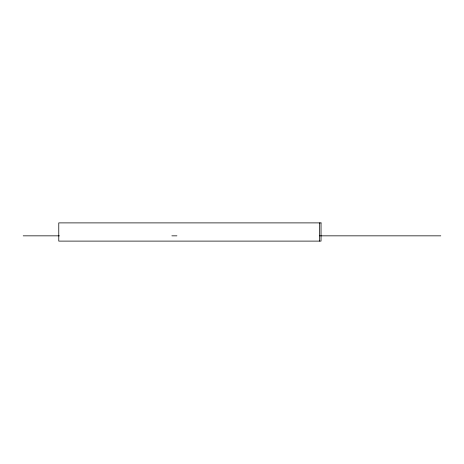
<?xml version="1.0" encoding="UTF-8"?>
<svg xmlns="http://www.w3.org/2000/svg" width="464" height="464" viewBox="0 0 464 464"><rect width="100%" height="100%" fill="white"/><g stroke="black" fill="none" stroke-linecap="round" stroke-linejoin="round"><path stroke-width="0.7" d="M23.2 235.84L59.45 235.84M171.86 235.84L176.923 235.84M319.725 235.84L440.8 235.84M319.528 222.894L319.528 241.106M321.036 222.894L58.771 222.894L58.771 241.106L321.036 241.106L321.036 222.894"/></g></svg>
